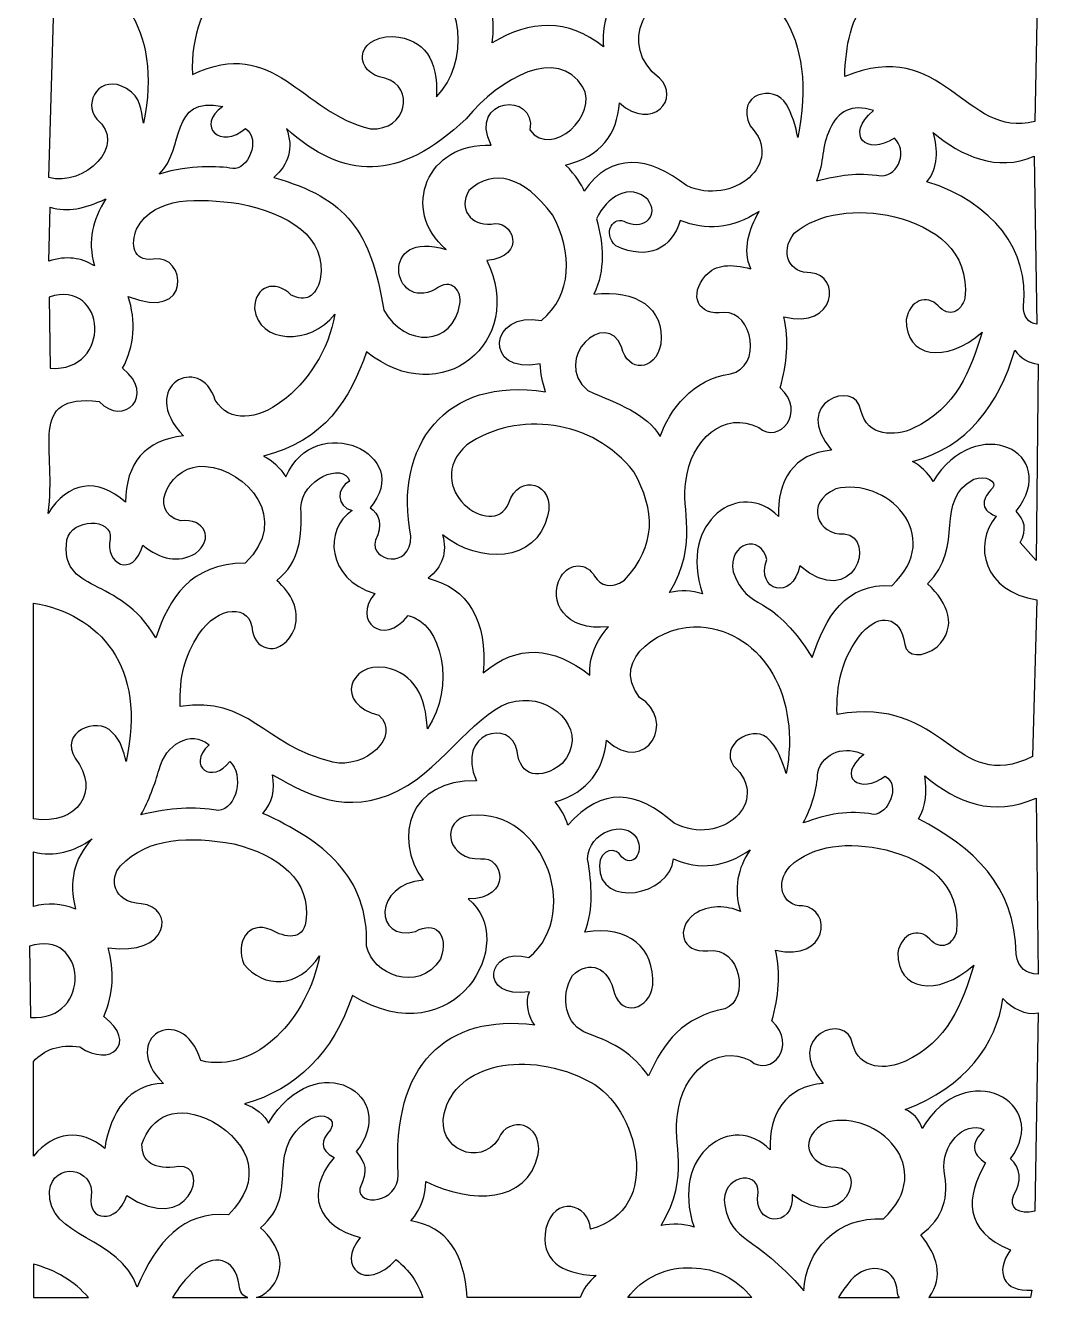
# Model space of a CAD drawing. Header units: centimetres. Extents: x -56 to 57, y -112 to 113.
# Drawn here: x -56 to -4.6, y -111.6 to -48.5 of the extents above; entities that cross this region are included whole.
import ezdxf

# ---------------------------------------------------------------- set-up
doc = ezdxf.new("R2010")
doc.units = ezdxf.units.CM
doc.header["$MEASUREMENT"] = 0
doc.layers.add('layer 1', color=7, linetype='Continuous')

msp = doc.modelspace()

# ---------------------------------------------------------------- linework, layer by layer
at = {"layer": 'layer 1', "color": 242}
for points, knots in [([(-34.60761, -42.45676), (-34.45139, -43.12716), (-34.44553, -44.045), (-35.42937, -44.5454), (-35.42937, -44.5454), (-33.49945, -45.35788), (-32.59424, -46.97428), (-32.86137, -49.40748), (-32.86137, -49.40748), (-30.98103, -48.27754), (-29.13779, -48.18623), (-27.34873, -49.61292), (-27.34873, -49.61292), (-27.44556, -48.57644), (-27.18342, -47.6705), (-26.52697, -46.90796), (-26.52697, -46.90796), (-28.7412, -47.26607), (-29.85399, -44.84929), (-28.51289, -44.23724), (-28.51289, -44.23724), (-27.44004, -43.86916), (-27.65975, -45.24732), (-26.83513, -45.16172), (-26.83513, -45.16172), (-23.29332, -44.35476), (-24.02747, -39.78034), (-26.59545, -38.1254), (-26.59545, -38.1254), (-28.55285, -36.7672), (-32.14807, -36.33921), (-33.71737, -38.3822), (-33.71737, -38.3822), (-34.9386, -40.37384), (-33.53476, -42.16003), (-31.66297, -41.32684), (-31.66297, -41.32684), (-31.57168, -39.46074), (-29.03222, -39.27812), (-29.23193, -41.42956), (-29.23193, -41.42956), (-30.21682, -44.0109), (-32.88617, -43.83794), (-34.60761, -42.45676)], [0, 0, 0, 0, 0.08333333, 0.08333333, 0.08333333, 0.08333333, 0.16666667, 0.16666667, 0.16666667, 0.16666667, 0.25, 0.25, 0.25, 0.25, 0.33333333, 0.33333333, 0.33333333, 0.33333333, 0.41666667, 0.41666667, 0.41666667, 0.41666667, 0.5, 0.5, 0.5, 0.5, 0.58333333, 0.58333333, 0.58333333, 0.58333333, 0.66666667, 0.66666667, 0.66666667, 0.66666667, 0.75, 0.75, 0.75, 0.75, 0.83333333, 0.83333333, 0.83333333, 0.83333333, 1, 1, 1, 1]), ([(-42.92987, -44.51287), (-41.54534, -43.40335), (-41.72572, -42.70913), (-41.72097, -41.24124), (-41.72097, -41.24124), (-41.80877, -39.67782), (-39.92172, -38.55564), (-39.18191, -39.67269), (-39.18191, -39.67269), (-40.09468, -40.07521), (-39.87914, -41.0875), (-39.26425, -41.22412), (-39.26425, -41.22412), (-40.46872, -42.21148), (-40.05793, -44.73386), (-37.86041, -45.02476), (-37.86041, -45.02476), (-39.37578, -46.28056), (-37.62961, -48.2095), (-36.31961, -46.2574), (-36.31961, -46.2574), (-34.22705, -46.96502), (-33.96669, -50.44608), (-35.63481, -52.0782), (-35.63481, -52.0782), (-35.53637, -50.23922), (-36.19693, -49.23484), (-37.78765, -49.09076), (-37.78765, -49.09076), (-39.74935, -49.1307), (-39.7037, -50.91688), (-38.18997, -51.16228), (-38.18997, -51.16228), (-36.66201, -51.58599), (-37.07431, -53.78305), (-38.89617, -53.67036), (-38.89617, -53.67036), (-42.33159, -52.89425), (-43.63555, -49.01942), (-47.72153, -50.98252), (-47.72153, -50.98252), (-47.93041, -47.06571), (-44.75684, -44.42375), (-43.98937, -46.47996), (-43.98937, -46.47996), (-43.92801, -48.15631), (-42.27023, -48.25046), (-41.96921, -46.80524), (-41.96921, -46.80524), (-41.91301, -45.85985), (-42.36835, -45.16079), (-42.92987, -44.51287)], [0, 0, 0, 0, 0.07142857, 0.07142857, 0.07142857, 0.07142857, 0.14285714, 0.14285714, 0.14285714, 0.14285714, 0.21428571, 0.21428571, 0.21428571, 0.21428571, 0.28571429, 0.28571429, 0.28571429, 0.28571429, 0.35714286, 0.35714286, 0.35714286, 0.35714286, 0.42857143, 0.42857143, 0.42857143, 0.42857143, 0.5, 0.5, 0.5, 0.5, 0.57142857, 0.57142857, 0.57142857, 0.57142857, 0.64285714, 0.64285714, 0.64285714, 0.64285714, 0.71428571, 0.71428571, 0.71428571, 0.71428571, 0.78571429, 0.78571429, 0.78571429, 0.78571429, 0.85714286, 0.85714286, 0.85714286, 0.85714286, 1, 1, 1, 1]), ([(-10.77657, -44.64812), (-10.28009, -45.38998), (-9.80929, -45.72097), (-9.92057, -46.95932), (-9.92057, -46.95932), (-10.15174, -48.1808), (-11.77813, -48.312), (-11.90649, -47.25036), (-11.90649, -47.25036), (-12.15757, -46.02342), (-13.02498, -45.88074), (-14.09785, -47.07916), (-14.09785, -47.07916), (-15.14802, -48.15766), (-15.33816, -49.56228), (-15.39897, -51.08524), (-15.39897, -51.08524), (-10.51406, -49.01942), (-9.4298, -54.21249), (-5.98297, -53.31084), (-5.98297, -53.31084), (-5.98297, -53.31084), (-5.81177, -44.99052), (-5.81177, -44.99052), (-5.81177, -44.99052), (-7.8951, -44.90792), (-8.76262, -42.5283), (-7.28409, -41.25836), (-7.28409, -41.25836), (-7.97762, -41.18132), (-8.09743, -40.51364), (-7.62649, -40.02572), (-7.62649, -40.02572), (-7.36687, -39.57584), (-7.87735, -39.14709), (-8.58521, -39.47788), (-8.58521, -39.47788), (-9.36893, -39.88576), (-9.85708, -40.71319), (-9.78361, -41.5494), (-9.78361, -41.5494), (-9.5261, -42.79418), (-9.89276, -43.81425), (-10.77657, -44.64812)], [0, 0, 0, 0, 0.08333333, 0.08333333, 0.08333333, 0.08333333, 0.16666667, 0.16666667, 0.16666667, 0.16666667, 0.25, 0.25, 0.25, 0.25, 0.33333333, 0.33333333, 0.33333333, 0.33333333, 0.41666667, 0.41666667, 0.41666667, 0.41666667, 0.5, 0.5, 0.5, 0.5, 0.58333333, 0.58333333, 0.58333333, 0.58333333, 0.66666667, 0.66666667, 0.66666667, 0.66666667, 0.75, 0.75, 0.75, 0.75, 0.83333333, 0.83333333, 0.83333333, 0.83333333, 1, 1, 1, 1]), ([(-54.53529, -45.915), (-54.53529, -45.915), (-54.84345, -56.08428), (-54.84345, -56.08428), (-54.84345, -56.08428), (-53.0758, -56.5665), (-50.90424, -54.46016), (-52.46359, -53.19043), (-52.46359, -53.19043), (-53.17513, -52.33068), (-52.28155, -50.91667), (-50.99145, -51.66732), (-50.99145, -51.66732), (-50.24316, -52.15308), (-50.27533, -52.68892), (-50.14504, -53.38901), (-50.14504, -53.38901), (-49.15208, -48.63534), (-51.52788, -45.84079), (-54.53529, -45.915)], [0, 0, 0, 0, 0.16666667, 0.16666667, 0.16666667, 0.16666667, 0.33333333, 0.33333333, 0.33333333, 0.33333333, 0.5, 0.5, 0.5, 0.5, 0.66666667, 0.66666667, 0.66666667, 0.66666667, 1, 1, 1, 1]), ([(-17.72555, -54.10147), (-16.6868, -49.18727), (-18.91268, -45.5461), (-22.99928, -46.43059), (-22.99928, -46.43059), (-25.18504, -46.80746), (-26.7145, -49.53548), (-24.57455, -51.1564), (-24.57455, -51.1564), (-23.52317, -52.14089), (-24.90143, -53.83583), (-26.56076, -52.38922), (-26.56076, -52.38922), (-26.68071, -53.93018), (-27.46835, -55.02601), (-29.23187, -55.47127), (-29.23187, -55.47127), (-28.69818, -55.98754), (-28.43417, -56.42965), (-28.31141, -56.76334), (-28.31141, -56.76334), (-27.01035, -54.8219), (-25.06443, -55.00333), (-23.24408, -56.48591), (-23.24408, -56.48591), (-20.9671, -57.53452), (-18.30017, -55.3804), (-20.08068, -53.53), (-20.08068, -53.53), (-20.86254, -51.92334), (-18.87153, -51.42165), (-18.28369, -52.4634), (-18.28369, -52.4634), (-18.01594, -52.91253), (-17.81268, -53.56172), (-17.72555, -54.10147)], [0, 0, 0, 0, 0.1, 0.1, 0.1, 0.1, 0.2, 0.2, 0.2, 0.2, 0.3, 0.3, 0.3, 0.3, 0.4, 0.4, 0.4, 0.4, 0.5, 0.5, 0.5, 0.5, 0.6, 0.6, 0.6, 0.6, 0.7, 0.7, 0.7, 0.7, 0.8, 0.8, 0.8, 0.8, 1, 1, 1, 1]), ([(-35.1396, -59.65632), (-38.53464, -58.59118), (-37.8556, -62.76205), (-35.68095, -61.62275), (-35.68095, -61.62275), (-34.866, -60.98634), (-34.34398, -61.75137), (-34.47065, -62.3502), (-34.47065, -62.3502), (-34.80733, -64.45596), (-37.17559, -64.52444), (-38.23705, -62.65836), (-38.23705, -62.65836), (-38.88047, -58.75928), (-40.04748, -57.1072), (-43.68121, -56.08428), (-43.68121, -56.08428), (-42.96216, -55.42375), (-42.68824, -54.63338), (-43.06489, -53.65324), (-43.06489, -53.65324), (-40.28003, -56.18701), (-37.44951, -56.33539), (-34.16249, -53.17388), (-34.16249, -53.17388), (-32.45528, -51.11724), (-29.62129, -49.5724), (-28.37593, -51.59884), (-28.37593, -51.59884), (-27.55697, -52.93505), (-29.92, -55.19491), (-30.99575, -53.72888), (-30.99575, -53.72888), (-30.67048, -51.78863), (-34.1002, -52.12532), (-32.91319, -54.48216), (-32.91319, -54.48216), (-36.08067, -54.31227), (-37.45624, -57.69763), (-35.1396, -59.65632)], [0, 0, 0, 0, 0.09090909, 0.09090909, 0.09090909, 0.09090909, 0.18181818, 0.18181818, 0.18181818, 0.18181818, 0.27272727, 0.27272727, 0.27272727, 0.27272727, 0.36363636, 0.36363636, 0.36363636, 0.36363636, 0.45454545, 0.45454545, 0.45454545, 0.45454545, 0.54545455, 0.54545455, 0.54545455, 0.54545455, 0.63636364, 0.63636364, 0.63636364, 0.63636364, 0.72727273, 0.72727273, 0.72727273, 0.72727273, 0.81818182, 0.81818182, 0.81818182, 0.81818182, 1, 1, 1, 1]), ([(-46.21497, -52.55756), (-48.92491, -52.04538), (-48.04751, -54.64475), (-49.36505, -55.91308), (-49.36505, -55.91308), (-47.78671, -55.43542), (-46.46928, -55.52523), (-45.71494, -55.6337), (-45.71494, -55.6337), (-45.0058, -55.73567), (-44.29754, -54.21365), (-45.08505, -53.65324), (-45.08505, -53.65324), (-46.31487, -54.7104), (-47.58174, -53.54909), (-46.21497, -52.55756)], [0, 0, 0, 0, 0.2, 0.2, 0.2, 0.2, 0.4, 0.4, 0.4, 0.4, 0.6, 0.6, 0.6, 0.6, 1, 1, 1, 1]), ([(-13.97801, -52.763), (-15.3933, -53.98565), (-14.33184, -55.04424), (-12.93369, -54.1326), (-12.93369, -54.1326), (-12.2974, -54.72037), (-12.66834, -55.97584), (-13.58425, -55.99868), (-13.58425, -55.99868), (-14.86913, -55.8338), (-15.59345, -55.94469), (-16.80281, -56.25548), (-16.80281, -56.25548), (-16.39193, -55.29676), (-16.56313, -54.54348), (-16.13513, -53.68748), (-16.13513, -53.68748), (-15.7371, -52.80149), (-15.06085, -52.41632), (-13.97801, -52.763)], [0, 0, 0, 0, 0.16666667, 0.16666667, 0.16666667, 0.16666667, 0.33333333, 0.33333333, 0.33333333, 0.33333333, 0.5, 0.5, 0.5, 0.5, 0.66666667, 0.66666667, 0.66666667, 0.66666667, 1, 1, 1, 1]), ([(-11.01625, -53.85868), (-10.77077, -54.66047), (-10.74791, -55.62489), (-11.32441, -56.28972), (-11.32441, -56.28972), (-8.03166, -57.35116), (-6.24263, -59.68804), (-6.53937, -62.44436), (-6.53937, -62.44436), (-6.56221, -62.94083), (-6.30256, -63.33173), (-5.88025, -63.34316), (-5.88025, -63.34316), (-5.88025, -63.34316), (-6.01721, -55.02284), (-6.01721, -55.02284), (-6.01721, -55.02284), (-7.84203, -55.83392), (-9.61963, -55.01767), (-11.01625, -53.85868)], [0, 0, 0, 0, 0.16666667, 0.16666667, 0.16666667, 0.16666667, 0.33333333, 0.33333333, 0.33333333, 0.33333333, 0.5, 0.5, 0.5, 0.5, 0.66666667, 0.66666667, 0.66666667, 0.66666667, 1, 1, 1, 1]), ([(-33.13529, -60.19308), (-31.08348, -60.02194), (-31.84823, -58.09879), (-32.92129, -58.38692), (-32.92129, -58.38692), (-33.91709, -58.46968), (-34.56194, -57.64222), (-34.02553, -56.73484), (-34.02553, -56.73484), (-32.82714, -55.59922), (-31.29206, -56.03294), (-29.88249, -57.93324), (-29.88249, -57.93324), (-28.8667, -59.80789), (-28.88953, -61.89652), (-30.43033, -63.17196), (-30.43033, -63.17196), (-33.003, -62.6357), (-33.36146, -65.88295), (-30.49557, -65.31248), (-30.49557, -65.31248), (-30.45228, -65.8229), (-30.38485, -66.20973), (-30.22489, -66.69868), (-30.22489, -66.69868), (-35.20265, -65.91675), (-37.75637, -69.38641), (-36.90169, -73.85484), (-36.90169, -73.85484), (-36.87601, -75.52404), (-38.94753, -75.12172), (-38.64793, -74.06028), (-38.64793, -74.06028), (-38.25869, -73.32061), (-38.47839, -72.71573), (-38.92185, -72.451), (-38.92185, -72.451), (-36.6467, -69.81371), (-41.63131, -67.55137), (-43.09913, -70.9102), (-43.09913, -70.9102), (-43.38195, -70.4501), (-43.75217, -70.11483), (-44.19481, -69.883), (-44.19481, -69.883), (-41.1915, -69.15906), (-39.89897, -67.04615), (-39.09305, -64.71276), (-39.09305, -64.71276), (-35.3694, -67.73449), (-31.15219, -64.20207), (-33.13529, -60.19308)], [0, 0, 0, 0, 0.07142857, 0.07142857, 0.07142857, 0.07142857, 0.14285714, 0.14285714, 0.14285714, 0.14285714, 0.21428571, 0.21428571, 0.21428571, 0.21428571, 0.28571429, 0.28571429, 0.28571429, 0.28571429, 0.35714286, 0.35714286, 0.35714286, 0.35714286, 0.42857143, 0.42857143, 0.42857143, 0.42857143, 0.5, 0.5, 0.5, 0.5, 0.57142857, 0.57142857, 0.57142857, 0.57142857, 0.64285714, 0.64285714, 0.64285714, 0.64285714, 0.71428571, 0.71428571, 0.71428571, 0.71428571, 0.78571429, 0.78571429, 0.78571429, 0.78571429, 0.85714286, 0.85714286, 0.85714286, 0.85714286, 1, 1, 1, 1]), ([(-27.82809, -61.87084), (-27.25157, -60.64393), (-27.35474, -59.43208), (-27.69113, -58.13868), (-27.69113, -58.13868), (-27.19875, -57.02081), (-26.03919, -56.33089), (-25.15737, -57.17996), (-25.15737, -57.17996), (-24.57798, -57.90779), (-25.26852, -58.68956), (-26.21881, -58.30988), (-26.21881, -58.30988), (-26.85241, -57.91028), (-27.44017, -58.81197), (-26.73241, -59.47404), (-26.73241, -59.47404), (-25.12313, -60.23304), (-23.97609, -59.58819), (-23.54809, -58.20716), (-23.54809, -58.20716), (-22.28977, -58.72221), (-20.99436, -58.6623), (-19.64473, -57.76204), (-19.64473, -57.76204), (-20.15308, -58.69079), (-20.46146, -59.62953), (-20.05561, -60.60396), (-20.05561, -60.60396), (-21.02219, -60.34361), (-21.79403, -60.39068), (-22.28121, -60.92924), (-22.28121, -60.92924), (-23.14024, -61.9024), (-22.68946, -62.96673), (-21.39097, -62.76964), (-21.39097, -62.76964), (-19.93927, -62.69677), (-19.46417, -65.49302), (-21.06569, -65.80844), (-21.06569, -65.80844), (-22.89754, -66.05382), (-24.10166, -67.60602), (-24.54105, -68.92428), (-24.54105, -68.92428), (-25.21374, -67.7651), (-26.61623, -67.31577), (-28.12977, -66.63743), (-28.12977, -66.63743), (-29.96599, -65.0582), (-27.19402, -62.54511), (-26.45849, -64.47308), (-26.45849, -64.47308), (-26.15033, -65.77419), (-24.78073, -65.69429), (-24.50681, -64.33612), (-24.50681, -64.33612), (-24.31172, -62.52353), (-25.72912, -61.62902), (-27.82809, -61.87084)], [0, 0, 0, 0, 0.0625, 0.0625, 0.0625, 0.0625, 0.125, 0.125, 0.125, 0.125, 0.1875, 0.1875, 0.1875, 0.1875, 0.25, 0.25, 0.25, 0.25, 0.3125, 0.3125, 0.3125, 0.3125, 0.375, 0.375, 0.375, 0.375, 0.4375, 0.4375, 0.4375, 0.4375, 0.5, 0.5, 0.5, 0.5, 0.5625, 0.5625, 0.5625, 0.5625, 0.625, 0.625, 0.625, 0.625, 0.6875, 0.6875, 0.6875, 0.6875, 0.75, 0.75, 0.75, 0.75, 0.8125, 0.8125, 0.8125, 0.8125, 0.875, 0.875, 0.875, 0.875, 1, 1, 1, 1]), ([(-50.90585, -61.97356), (-50.50708, -63.19584), (-50.59697, -64.43205), (-51.17977, -65.53452), (-51.17977, -65.53452), (-49.47487, -66.87133), (-51.15549, -68.48345), (-52.34393, -67.17804), (-52.34393, -67.17804), (-55.99619, -66.76716), (-54.39262, -69.59196), (-54.87769, -72.72492), (-54.87769, -72.72492), (-53.88115, -71.17127), (-52.43879, -70.90019), (-51.04281, -72.17708), (-51.04281, -72.17708), (-51.01428, -70.23395), (-50.06699, -69.0869), (-48.16665, -68.89004), (-48.16665, -68.89004), (-50.50484, -66.42274), (-47.30128, -64.74681), (-46.59405, -67.11464), (-46.59405, -67.11464), (-45.14404, -69.40903), (-41.20217, -66.39646), (-40.67136, -62.85768), (-40.67136, -62.85768), (-41.87584, -64.44184), (-44.45295, -64.29379), (-44.64159, -62.57937), (-44.64159, -62.57937), (-44.62962, -61.47006), (-43.63041, -61.10835), (-42.82521, -61.90508), (-42.82521, -61.90508), (-42.11758, -62.27032), (-41.60399, -61.99925), (-41.38713, -61.11756), (-41.38713, -61.11756), (-41.03182, -59.02885), (-42.98066, -57.8533), (-45.42745, -57.36828), (-45.42745, -57.36828), (-47.396, -57.12921), (-49.57437, -56.9501), (-50.49497, -58.63516), (-50.49497, -58.63516), (-50.75767, -59.39948), (-50.72943, -60.21071), (-49.66369, -60.13507), (-49.66369, -60.13507), (-47.98593, -59.82122), (-47.71297, -63.30037), (-50.90585, -61.97356)], [0, 0, 0, 0, 0.06666667, 0.06666667, 0.06666667, 0.06666667, 0.13333333, 0.13333333, 0.13333333, 0.13333333, 0.2, 0.2, 0.2, 0.2, 0.26666667, 0.26666667, 0.26666667, 0.26666667, 0.33333333, 0.33333333, 0.33333333, 0.33333333, 0.4, 0.4, 0.4, 0.4, 0.46666667, 0.46666667, 0.46666667, 0.46666667, 0.53333333, 0.53333333, 0.53333333, 0.53333333, 0.6, 0.6, 0.6, 0.6, 0.66666667, 0.66666667, 0.66666667, 0.66666667, 0.73333333, 0.73333333, 0.73333333, 0.73333333, 0.8, 0.8, 0.8, 0.8, 0.86666667, 0.86666667, 0.86666667, 0.86666667, 1, 1, 1, 1]), ([(-52.00559, -57.1443), (-53.1061, -57.62673), (-53.86793, -57.81554), (-54.77497, -57.5566), (-54.77497, -57.5566), (-54.77497, -57.5566), (-54.84345, -60.22732), (-54.84345, -60.22732), (-54.84345, -60.22732), (-53.9674, -59.94006), (-53.22688, -60.05943), (-52.57911, -60.45702), (-52.57911, -60.45702), (-52.92734, -59.153), (-52.67907, -58.21997), (-52.00559, -57.1443)], [0, 0, 0, 0, 0.2, 0.2, 0.2, 0.2, 0.4, 0.4, 0.4, 0.4, 0.6, 0.6, 0.6, 0.6, 1, 1, 1, 1]), ([(-18.40899, -62.9901), (-18.1586, -64.17423), (-18.24292, -65.28147), (-18.59731, -66.4997), (-18.59731, -66.4997), (-17.26335, -67.71238), (-18.65294, -69.33877), (-19.65875, -68.4685), (-19.65875, -68.4685), (-21.35506, -67.5925), (-23.04708, -69.09336), (-23.27107, -71.13922), (-23.27107, -71.13922), (-23.54499, -72.55447), (-22.58627, -74.09812), (-24.07571, -76.6433), (-24.07571, -76.6433), (-23.52286, -76.52986), (-22.97931, -76.537), (-22.44931, -76.72034), (-22.44931, -76.72034), (-23.68253, -73.06784), (-20.50275, -70.97391), (-18.68291, -72.88546), (-18.68291, -72.88546), (-18.74301, -71.1305), (-17.94413, -69.74373), (-16.04643, -69.59842), (-16.04643, -69.59842), (-18.09881, -67.25399), (-14.86517, -66.00677), (-14.59123, -67.62962), (-14.59123, -67.62962), (-14.27538, -68.94979), (-12.89732, -68.91662), (-12.00611, -68.5113), (-12.00611, -68.5113), (-9.85642, -67.50759), (-9.17769, -65.66127), (-8.58211, -63.74338), (-8.58211, -63.74338), (-10.4154, -65.35268), (-12.38707, -64.98175), (-12.34851, -63.12706), (-12.34851, -63.12706), (-12.19166, -62.1482), (-11.30716, -61.85713), (-10.77347, -62.44226), (-10.77347, -62.44226), (-10.21134, -63.05589), (-9.63496, -62.73066), (-9.43811, -62.06562), (-9.43811, -62.06562), (-9.22325, -59.67886), (-10.92634, -58.55968), (-12.93059, -58.0253), (-12.93059, -58.0253), (-14.79311, -57.60872), (-16.68345, -57.8113), (-17.89539, -58.84706), (-17.89539, -58.84706), (-18.66579, -59.81149), (-18.11795, -60.85581), (-17.07363, -60.79874), (-17.07363, -60.79874), (-15.56392, -60.94162), (-15.81493, -63.61239), (-18.40899, -62.9901)], [0, 0, 0, 0, 0.05555556, 0.05555556, 0.05555556, 0.05555556, 0.11111111, 0.11111111, 0.11111111, 0.11111111, 0.16666667, 0.16666667, 0.16666667, 0.16666667, 0.22222222, 0.22222222, 0.22222222, 0.22222222, 0.27777778, 0.27777778, 0.27777778, 0.27777778, 0.33333333, 0.33333333, 0.33333333, 0.33333333, 0.38888889, 0.38888889, 0.38888889, 0.38888889, 0.44444444, 0.44444444, 0.44444444, 0.44444444, 0.5, 0.5, 0.5, 0.5, 0.55555556, 0.55555556, 0.55555556, 0.55555556, 0.61111111, 0.61111111, 0.61111111, 0.61111111, 0.66666667, 0.66666667, 0.66666667, 0.66666667, 0.72222222, 0.72222222, 0.72222222, 0.72222222, 0.77777778, 0.77777778, 0.77777778, 0.77777778, 0.83333333, 0.83333333, 0.83333333, 0.83333333, 0.88888889, 0.88888889, 0.88888889, 0.88888889, 1, 1, 1, 1]), ([(-54.82633, -62.0078), (-51.94872, -61.07904), (-51.67765, -65.74424), (-54.77497, -65.53452), (-54.77497, -65.53452), (-54.77497, -65.53452), (-54.82633, -62.0078), (-54.82633, -62.0078)], [0, 0, 0, 0, 0.33333333, 0.33333333, 0.33333333, 0.33333333, 1, 1, 1, 1]), ([(-6.97593, -64.64428), (-7.75203, -67.3264), (-9.32135, -69.45498), (-12.04345, -70.15692), (-12.04345, -70.15692), (-11.63577, -70.3791), (-11.28695, -70.69939), (-11.01625, -71.14988), (-11.01625, -71.14988), (-8.93144, -67.66141), (-4.60293, -69.68677), (-6.90745, -72.6222), (-6.90745, -72.6222), (-6.49934, -73.01593), (-6.33383, -73.52952), (-6.70201, -74.163), (-6.70201, -74.163), (-6.70201, -74.163), (-5.91449, -75.05324), (-5.91449, -75.05324), (-5.91449, -75.05324), (-5.91449, -75.05324), (-5.81177, -65.32908), (-5.81177, -65.32908), (-5.81177, -65.32908), (-6.29686, -65.2827), (-6.67349, -65.03303), (-6.97593, -64.64428)], [0, 0, 0, 0, 0.125, 0.125, 0.125, 0.125, 0.25, 0.25, 0.25, 0.25, 0.375, 0.375, 0.375, 0.375, 0.5, 0.5, 0.5, 0.5, 0.625, 0.625, 0.625, 0.625, 0.75, 0.75, 0.75, 0.75, 1, 1, 1, 1]), ([(-27.10905, -78.34028), (-27.71681, -79.0536), (-28.06492, -79.84111), (-28.03353, -80.73708), (-28.03353, -80.73708), (-29.85751, -79.30969), (-31.61944, -79.18557), (-33.30649, -80.63436), (-33.30649, -80.63436), (-33.09533, -78.0207), (-34.05975, -76.42285), (-36.04569, -75.94348), (-36.04569, -75.94348), (-35.32665, -75.38423), (-35.08697, -74.66519), (-35.32665, -73.78636), (-35.32665, -73.78636), (-33.52038, -75.24482), (-30.70126, -75.18218), (-30.12217, -72.86188), (-30.12217, -72.86188), (-29.68987, -71.17697), (-31.59304, -70.71189), (-32.03961, -72.21132), (-32.03961, -72.21132), (-32.84457, -74.13499), (-36.43795, -71.43339), (-34.12711, -69.32812), (-34.12711, -69.32812), (-31.59762, -67.61184), (-27.89684, -68.04841), (-25.84103, -70.66348), (-25.84103, -70.66348), (-24.79139, -72.58899), (-24.70333, -74.30904), (-26.31297, -76.02908), (-26.31297, -76.02908), (-26.98642, -76.50571), (-27.48287, -76.31166), (-27.79385, -75.84076), (-27.79385, -75.84076), (-28.17905, -75.15312), (-29.01793, -75.14742), (-29.47161, -75.86644), (-29.47161, -75.86644), (-30.14337, -77.08976), (-29.23087, -78.59663), (-27.10905, -78.34028)], [0, 0, 0, 0, 0.07692308, 0.07692308, 0.07692308, 0.07692308, 0.15384615, 0.15384615, 0.15384615, 0.15384615, 0.23076923, 0.23076923, 0.23076923, 0.23076923, 0.30769231, 0.30769231, 0.30769231, 0.30769231, 0.38461538, 0.38461538, 0.38461538, 0.38461538, 0.46153846, 0.46153846, 0.46153846, 0.46153846, 0.53846154, 0.53846154, 0.53846154, 0.53846154, 0.61538462, 0.61538462, 0.61538462, 0.61538462, 0.69230769, 0.69230769, 0.69230769, 0.69230769, 0.76923077, 0.76923077, 0.76923077, 0.76923077, 0.84615385, 0.84615385, 0.84615385, 0.84615385, 1, 1, 1, 1]), ([(-50.18681, -74.29996), (-50.6568, -75.99705), (-52.10039, -75.20027), (-51.79609, -73.9918), (-51.79609, -73.9918), (-51.65127, -72.90539), (-53.73671, -72.97488), (-53.94289, -74.03988), (-53.94289, -74.03988), (-54.32523, -76.74484), (-51.36238, -75.75516), (-49.53625, -78.88812), (-49.53625, -78.88812), (-48.8716, -76.92484), (-47.8391, -75.21919), (-45.10822, -75.18521), (-45.10822, -75.18521), (-42.83096, -73.007), (-45.04295, -70.55847), (-47.07097, -70.3966), (-47.07097, -70.3966), (-48.76299, -70.22826), (-50.05842, -72.62792), (-48.30361, -73.10156), (-48.30361, -73.10156), (-47.11932, -72.94018), (-46.6171, -73.99302), (-47.57601, -74.7194), (-47.57601, -74.7194), (-48.41775, -75.19305), (-49.30228, -75.0247), (-50.18681, -74.29996)], [0, 0, 0, 0, 0.11111111, 0.11111111, 0.11111111, 0.11111111, 0.22222222, 0.22222222, 0.22222222, 0.22222222, 0.33333333, 0.33333333, 0.33333333, 0.33333333, 0.44444444, 0.44444444, 0.44444444, 0.44444444, 0.55555556, 0.55555556, 0.55555556, 0.55555556, 0.66666667, 0.66666667, 0.66666667, 0.66666667, 0.77777778, 0.77777778, 0.77777778, 0.77777778, 1, 1, 1, 1]), ([(-39.81209, -72.58796), (-40.58248, -72.39395), (-40.6053, -71.46376), (-39.93193, -71.13276), (-39.93193, -71.13276), (-40.24151, -70.14123), (-42.3387, -71.04574), (-42.34585, -72.451), (-42.34585, -72.451), (-42.29558, -73.88864), (-42.38787, -75.14741), (-43.54425, -76.0462), (-43.54425, -76.0462), (-42.80797, -76.71385), (-42.38564, -77.46712), (-42.65401, -78.40876), (-42.65401, -78.40876), (-43.27921, -79.92262), (-44.59163, -79.53406), (-44.74265, -78.57996), (-44.74265, -78.57996), (-44.79827, -77.14185), (-46.51047, -77.31088), (-47.39931, -78.70905), (-47.39931, -78.70905), (-48.10691, -79.81514), (-48.38459, -80.77487), (-48.32182, -82.30141), (-48.32182, -82.30141), (-44.90923, -81.73068), (-44.25187, -84.21814), (-40.77081, -85.05132), (-40.77081, -85.05132), (-39.16153, -85.40512), (-37.36393, -83.79013), (-38.47673, -82.723), (-38.47673, -82.723), (-40.71378, -82.17516), (-39.93195, -80.10364), (-38.16857, -80.36044), (-38.16857, -80.36044), (-36.67837, -80.68637), (-36.16621, -81.79204), (-36.07993, -83.4078), (-36.07993, -83.4078), (-34.66742, -81.32056), (-35.34653, -78.12196), (-37.03865, -77.79244), (-37.03865, -77.79244), (-38.24998, -79.37337), (-39.84561, -78.03858), (-38.68217, -76.69676), (-38.68217, -76.69676), (-41.08889, -75.9823), (-41.19928, -73.50836), (-39.81209, -72.58796)], [0, 0, 0, 0, 0.06666667, 0.06666667, 0.06666667, 0.06666667, 0.13333333, 0.13333333, 0.13333333, 0.13333333, 0.2, 0.2, 0.2, 0.2, 0.26666667, 0.26666667, 0.26666667, 0.26666667, 0.33333333, 0.33333333, 0.33333333, 0.33333333, 0.4, 0.4, 0.4, 0.4, 0.46666667, 0.46666667, 0.46666667, 0.46666667, 0.53333333, 0.53333333, 0.53333333, 0.53333333, 0.6, 0.6, 0.6, 0.6, 0.66666667, 0.66666667, 0.66666667, 0.66666667, 0.73333333, 0.73333333, 0.73333333, 0.73333333, 0.8, 0.8, 0.8, 0.8, 0.86666667, 0.86666667, 0.86666667, 0.86666667, 1, 1, 1, 1]), ([(-15.43011, -73.74146), (-16.74264, -73.83849), (-17.41032, -72.20638), (-15.84099, -71.51586), (-15.84099, -71.51586), (-13.37568, -70.8881), (-10.36257, -73.78707), (-13.06755, -76.30946), (-13.06755, -76.30946), (-15.35716, -76.1653), (-16.36112, -77.86636), (-17.00515, -79.87042), (-17.00515, -79.87042), (-19.13944, -76.45783), (-20.16356, -77.71664), (-20.92826, -75.6223), (-20.92826, -75.6223), (-21.207, -74.16217), (-19.51695, -73.73495), (-19.26499, -75.00834), (-19.26499, -75.00834), (-19.82721, -76.60368), (-17.97257, -77.07172), (-17.62147, -75.3165), (-17.62147, -75.3165), (-14.9607, -77.61772), (-13.75945, -73.91123), (-15.43011, -73.74146)], [0, 0, 0, 0, 0.125, 0.125, 0.125, 0.125, 0.25, 0.25, 0.25, 0.25, 0.375, 0.375, 0.375, 0.375, 0.5, 0.5, 0.5, 0.5, 0.625, 0.625, 0.625, 0.625, 0.75, 0.75, 0.75, 0.75, 1, 1, 1, 1]), ([(-7.90041, -72.86188), (-8.7867, -72.50481), (-8.54256, -71.96788), (-8.07462, -71.47048), (-8.07462, -71.47048), (-7.80213, -71.14949), (-8.45396, -70.80607), (-8.99181, -71.03432), (-8.99181, -71.03432), (-10.9977, -72.06152), (-9.40411, -74.36844), (-11.29017, -76.2174), (-11.29017, -76.2174), (-10.25033, -77.19716), (-9.80075, -78.34206), (-10.81081, -79.33324), (-10.81081, -79.33324), (-11.55161, -79.9068), (-12.29562, -79.82975), (-12.42009, -79.23052), (-12.42009, -79.23052), (-12.63124, -77.76391), (-13.69267, -77.68686), (-14.52585, -78.63132), (-14.52585, -78.63132), (-15.57016, -79.86251), (-15.82126, -81.27492), (-15.77561, -82.68876), (-15.77561, -82.68876), (-10.35427, -81.70721), (-10.01094, -86.70034), (-6.08569, -84.7774), (-6.08569, -84.7774), (-6.08569, -84.7774), (-5.88025, -77.00492), (-5.88025, -77.00492), (-5.88025, -77.00492), (-8.49727, -76.61702), (-9.06783, -74.28867), (-7.90041, -72.86188)], [0, 0, 0, 0, 0.09090909, 0.09090909, 0.09090909, 0.09090909, 0.18181818, 0.18181818, 0.18181818, 0.18181818, 0.27272727, 0.27272727, 0.27272727, 0.27272727, 0.36363636, 0.36363636, 0.36363636, 0.36363636, 0.45454545, 0.45454545, 0.45454545, 0.45454545, 0.54545455, 0.54545455, 0.54545455, 0.54545455, 0.63636364, 0.63636364, 0.63636364, 0.63636364, 0.72727273, 0.72727273, 0.72727273, 0.72727273, 0.81818182, 0.81818182, 0.81818182, 0.81818182, 1, 1, 1, 1]), ([(-55.60269, -77.16769), (-55.60269, -77.16769), (-55.60269, -87.86711), (-55.60269, -87.86711), (-55.60269, -87.86711), (-53.38614, -88.20125), (-52.27696, -86.46946), (-53.52521, -84.863), (-53.52521, -84.863), (-54.3755, -83.59612), (-52.45807, -82.74012), (-51.69337, -83.579), (-51.69337, -83.579), (-51.23399, -84.007), (-51.14331, -84.52852), (-51.00857, -85.01708), (-51.00857, -85.01708), (-49.9577, -80.2693), (-52.33689, -77.72452), (-55.60269, -77.16769)], [0, 0, 0, 0, 0.16666667, 0.16666667, 0.16666667, 0.16666667, 0.33333333, 0.33333333, 0.33333333, 0.33333333, 0.5, 0.5, 0.5, 0.5, 0.66666667, 0.66666667, 0.66666667, 0.66666667, 1, 1, 1, 1]), ([(-18.29771, -85.61402), (-17.57009, -81.90468), (-19.37624, -78.60052), (-22.55203, -78.35514), (-22.55203, -78.35514), (-24.29993, -78.17704), (-27.10836, -79.88849), (-25.56515, -81.84762), (-25.56515, -81.84762), (-23.69611, -82.92985), (-25.20264, -85.78178), (-27.20867, -83.9705), (-27.20867, -83.9705), (-27.36018, -85.41041), (-28.0571, -86.51391), (-29.73815, -87.01786), (-29.73815, -87.01786), (-29.47065, -87.34901), (-29.25236, -87.72528), (-29.12183, -88.18202), (-29.12183, -88.18202), (-27.41837, -86.23317), (-25.68783, -86.44431), (-23.85315, -88.0793), (-23.85315, -88.0793), (-21.51909, -89.28485), (-18.99102, -86.99932), (-20.90851, -85.23738), (-20.90851, -85.23738), (-21.60186, -84.20448), (-20.0154, -83.20868), (-19.26499, -83.83354), (-19.26499, -83.83354), (-18.70003, -84.24157), (-18.49459, -85.08616), (-18.29771, -85.61402)], [0, 0, 0, 0, 0.1, 0.1, 0.1, 0.1, 0.2, 0.2, 0.2, 0.2, 0.3, 0.3, 0.3, 0.3, 0.4, 0.4, 0.4, 0.4, 0.5, 0.5, 0.5, 0.5, 0.6, 0.6, 0.6, 0.6, 0.7, 0.7, 0.7, 0.7, 0.8, 0.8, 0.8, 0.8, 1, 1, 1, 1]), ([(-43.75175, -85.67536), (-43.62265, -86.4109), (-43.74394, -87.06296), (-44.23118, -87.59308), (-44.23118, -87.59308), (-41.2562, -88.93055), (-38.96116, -90.72799), (-39.09443, -94.16812), (-39.09443, -94.16812), (-38.81173, -95.53039), (-36.54584, -96.54953), (-35.42937, -94.80972), (-35.42937, -94.80972), (-34.98425, -93.55424), (-35.72041, -92.89226), (-36.66201, -93.44012), (-36.66201, -93.44012), (-38.74924, -93.98867), (-38.74638, -91.08253), (-36.28537, -90.90636), (-36.28537, -90.90636), (-37.81811, -88.78611), (-36.97017, -85.90732), (-33.64889, -85.9758), (-33.64889, -85.9758), (-34.70464, -83.5676), (-31.91625, -82.8641), (-31.62873, -84.50348), (-31.62873, -84.50348), (-31.50321, -85.77465), (-30.48742, -85.98295), (-29.40313, -85.1198), (-29.40313, -85.1198), (-28.07349, -83.64179), (-29.67136, -81.88128), (-31.35481, -81.9954), (-31.35481, -81.9954), (-33.27225, -82.00682), (-34.78919, -84.76208), (-37.05577, -86.21548), (-37.05577, -86.21548), (-39.65091, -87.75737), (-41.68861, -86.88984), (-43.75175, -85.67536)], [0, 0, 0, 0, 0.08333333, 0.08333333, 0.08333333, 0.08333333, 0.16666667, 0.16666667, 0.16666667, 0.16666667, 0.25, 0.25, 0.25, 0.25, 0.33333333, 0.33333333, 0.33333333, 0.33333333, 0.41666667, 0.41666667, 0.41666667, 0.41666667, 0.5, 0.5, 0.5, 0.5, 0.58333333, 0.58333333, 0.58333333, 0.58333333, 0.66666667, 0.66666667, 0.66666667, 0.66666667, 0.75, 0.75, 0.75, 0.75, 0.83333333, 0.83333333, 0.83333333, 0.83333333, 1, 1, 1, 1]), ([(-46.89601, -84.1877), (-47.81134, -83.4292), (-49.07055, -84.18289), (-49.37361, -85.4194), (-49.37361, -85.4194), (-49.57009, -86.10829), (-49.88648, -86.97586), (-50.27241, -87.67068), (-50.27241, -87.67068), (-48.8058, -87.29403), (-47.64149, -87.25632), (-46.43753, -87.44812), (-46.43753, -87.44812), (-45.53288, -87.36821), (-45.13916, -85.67904), (-45.87257, -85.01708), (-45.87257, -85.01708), (-46.70676, -86.15594), (-48.05368, -85.30309), (-46.89601, -84.1877)], [0, 0, 0, 0, 0.16666667, 0.16666667, 0.16666667, 0.16666667, 0.33333333, 0.33333333, 0.33333333, 0.33333333, 0.5, 0.5, 0.5, 0.5, 0.66666667, 0.66666667, 0.66666667, 0.66666667, 1, 1, 1, 1]), ([(-14.45737, -84.67468), (-15.31907, -84.23524), (-16.4604, -84.50346), (-16.73433, -85.56492), (-16.73433, -85.56492), (-16.75573, -86.39808), (-17.02108, -87.23125), (-17.45337, -88.06444), (-17.45337, -88.06444), (-16.25355, -87.63054), (-15.19199, -87.41166), (-13.96933, -87.64019), (-13.96933, -87.64019), (-13.23032, -87.63447), (-12.60271, -86.21261), (-13.38737, -85.74468), (-13.38737, -85.74468), (-14.62573, -86.67486), (-15.86122, -85.80458), (-14.45737, -84.67468)], [0, 0, 0, 0, 0.16666667, 0.16666667, 0.16666667, 0.16666667, 0.33333333, 0.33333333, 0.33333333, 0.33333333, 0.5, 0.5, 0.5, 0.5, 0.66666667, 0.66666667, 0.66666667, 0.66666667, 1, 1, 1, 1]), ([(-11.42713, -85.73612), (-11.31876, -86.51655), (-11.34405, -87.2071), (-11.73529, -87.859), (-11.73529, -87.859), (-9.04897, -89.27894), (-6.9426, -91.13884), (-6.90745, -94.57004), (-6.90745, -94.57004), (-6.7705, -95.28336), (-6.40528, -95.52874), (-5.81177, -95.563), (-5.81177, -95.563), (-5.81177, -95.563), (-5.91449, -86.8318), (-5.91449, -86.8318), (-5.91449, -86.8318), (-8.06896, -87.78701), (-9.82085, -87.0649), (-11.42713, -85.73612)], [0, 0, 0, 0, 0.16666667, 0.16666667, 0.16666667, 0.16666667, 0.33333333, 0.33333333, 0.33333333, 0.33333333, 0.5, 0.5, 0.5, 0.5, 0.66666667, 0.66666667, 0.66666667, 0.66666667, 1, 1, 1, 1]), ([(-34.05977, -91.83084), (-31.85095, -91.82805), (-32.29615, -89.67664), (-33.44345, -89.84492), (-33.44345, -89.84492), (-35.04419, -89.89488), (-35.4037, -88.19144), (-34.26521, -87.75628), (-34.26521, -87.75628), (-30.52905, -86.97591), (-28.28521, -92.4358), (-31.0433, -94.73706), (-31.0433, -94.73706), (-33.15337, -94.12282), (-33.58903, -96.83699), (-31.01669, -96.43184), (-31.01669, -96.43184), (-31.25637, -96.83129), (-31.05807, -97.81712), (-30.75561, -98.06252), (-30.75561, -98.06252), (-35.12854, -97.52303), (-37.86493, -100.00537), (-37.51801, -105.4926), (-37.51801, -105.4926), (-37.54074, -106.91953), (-39.54086, -107.09408), (-39.4268, -106.1808), (-39.4268, -106.1808), (-38.98877, -105.22465), (-39.1477, -104.96373), (-39.60665, -104.34556), (-39.60665, -104.34556), (-37.37992, -101.59765), (-41.55581, -98.9945), (-43.95722, -102.93484), (-43.95722, -102.93484), (-44.13169, -102.56268), (-44.59435, -102.14201), (-45.13977, -101.98957), (-45.13977, -101.98957), (-42.54533, -101.2429), (-40.74697, -99.45905), (-39.79609, -96.61236), (-39.79609, -96.61236), (-34.66682, -99.73366), (-31.46217, -93.86837), (-34.05977, -91.83084)], [0, 0, 0, 0, 0.07692308, 0.07692308, 0.07692308, 0.07692308, 0.15384615, 0.15384615, 0.15384615, 0.15384615, 0.23076923, 0.23076923, 0.23076923, 0.23076923, 0.30769231, 0.30769231, 0.30769231, 0.30769231, 0.38461538, 0.38461538, 0.38461538, 0.38461538, 0.46153846, 0.46153846, 0.46153846, 0.46153846, 0.53846154, 0.53846154, 0.53846154, 0.53846154, 0.61538462, 0.61538462, 0.61538462, 0.61538462, 0.69230769, 0.69230769, 0.69230769, 0.69230769, 0.76923077, 0.76923077, 0.76923077, 0.76923077, 0.84615385, 0.84615385, 0.84615385, 0.84615385, 1, 1, 1, 1]), ([(-20.08985, -89.3998), (-21.28397, -90.23726), (-22.59935, -90.43412), (-23.89049, -89.84492), (-23.89049, -89.84492), (-24.02459, -91.68392), (-27.57984, -92.31449), (-27.55417, -90.18732), (-27.55417, -90.18732), (-27.53633, -89.29491), (-26.68459, -89.24214), (-26.45849, -89.7422), (-26.45849, -89.7422), (-25.91349, -90.30145), (-25.32855, -89.55673), (-25.70521, -88.81772), (-25.70521, -88.81772), (-26.26734, -87.86728), (-28.1163, -88.48367), (-28.13625, -89.84492), (-28.13625, -89.84492), (-27.92907, -91.17731), (-27.82807, -92.23029), (-28.27321, -93.47436), (-28.27321, -93.47436), (-26.06133, -93.13909), (-24.84017, -94.24533), (-24.90057, -96.11084), (-24.90057, -96.11084), (-25.09744, -97.36061), (-26.44421, -97.64024), (-26.80089, -96.52172), (-26.80089, -96.52172), (-27.09763, -95.19776), (-28.05063, -94.81541), (-28.88953, -95.63148), (-28.88953, -95.63148), (-29.52011, -96.68578), (-29.25808, -98.0895), (-28.1196, -98.50468), (-28.1196, -98.50468), (-26.75575, -98.9873), (-25.87056, -99.52045), (-25.12313, -100.59628), (-25.12313, -100.59628), (-24.37582, -98.93949), (-23.40578, -97.67529), (-21.33961, -97.275), (-21.33961, -97.275), (-20.09125, -96.79705), (-20.53921, -94.16341), (-22.17849, -94.39884), (-22.17849, -94.39884), (-23.48675, -94.51298), (-23.80062, -93.2946), (-22.83761, -92.57556), (-22.83761, -92.57556), (-22.17277, -92.1132), (-21.20834, -92.15603), (-20.56921, -92.44716), (-20.56921, -92.44716), (-20.91874, -91.31009), (-20.69902, -90.30857), (-20.08985, -89.3998)], [0, 0, 0, 0, 0.05882353, 0.05882353, 0.05882353, 0.05882353, 0.11764706, 0.11764706, 0.11764706, 0.11764706, 0.17647059, 0.17647059, 0.17647059, 0.17647059, 0.23529412, 0.23529412, 0.23529412, 0.23529412, 0.29411765, 0.29411765, 0.29411765, 0.29411765, 0.35294118, 0.35294118, 0.35294118, 0.35294118, 0.41176471, 0.41176471, 0.41176471, 0.41176471, 0.47058824, 0.47058824, 0.47058824, 0.47058824, 0.52941176, 0.52941176, 0.52941176, 0.52941176, 0.58823529, 0.58823529, 0.58823529, 0.58823529, 0.64705882, 0.64705882, 0.64705882, 0.64705882, 0.70588235, 0.70588235, 0.70588235, 0.70588235, 0.76470588, 0.76470588, 0.76470588, 0.76470588, 0.82352941, 0.82352941, 0.82352941, 0.82352941, 0.88235294, 0.88235294, 0.88235294, 0.88235294, 1, 1, 1, 1]), ([(-41.42309, -94.64755), (-42.47971, -96.2768), (-44.17906, -96.27682), (-45.17293, -95.05847), (-45.17293, -95.05847), (-45.60959, -93.99967), (-44.98184, -92.87537), (-43.82026, -93.36338), (-43.82026, -93.36338), (-43.13009, -93.75071), (-42.22506, -93.91973), (-42.10799, -92.9353), (-42.10799, -92.9353), (-41.80277, -90.92489), (-43.46929, -89.65498), (-45.66947, -89.09986), (-45.66947, -89.09986), (-47.87623, -88.72136), (-49.90163, -88.74586), (-51.28565, -90.1957), (-51.28565, -90.1957), (-51.83813, -90.79211), (-51.70011, -91.98201), (-50.25529, -92.07052), (-50.25529, -92.07052), (-48.55611, -92.23888), (-48.84999, -94.70988), (-51.89881, -94.24476), (-51.89881, -94.24476), (-51.57904, -95.38113), (-51.62657, -96.51244), (-52.11264, -97.65145), (-52.11264, -97.65145), (-50.39493, -98.95827), (-51.78467, -100.23105), (-53.30265, -99.1582), (-53.30265, -99.1582), (-54.31186, -99.00982), (-55.05, -99.29515), (-55.60269, -99.87724), (-55.60269, -99.87724), (-55.60269, -99.87724), (-55.60269, -104.56812), (-55.60269, -104.56812), (-55.60269, -104.56812), (-54.53926, -103.34118), (-53.29322, -103.1985), (-52.07001, -104.19148), (-52.07001, -104.19148), (-51.76327, -102.36675), (-50.87017, -101.00572), (-49.15961, -100.97292), (-49.15961, -100.97292), (-51.43085, -98.74731), (-48.24082, -96.85839), (-47.31065, -99.843), (-47.31065, -99.843), (-44.55204, -100.50514), (-41.9903, -97.71759), (-41.42309, -94.64755)], [0, 0, 0, 0, 0.0625, 0.0625, 0.0625, 0.0625, 0.125, 0.125, 0.125, 0.125, 0.1875, 0.1875, 0.1875, 0.1875, 0.25, 0.25, 0.25, 0.25, 0.3125, 0.3125, 0.3125, 0.3125, 0.375, 0.375, 0.375, 0.375, 0.4375, 0.4375, 0.4375, 0.4375, 0.5, 0.5, 0.5, 0.5, 0.5625, 0.5625, 0.5625, 0.5625, 0.625, 0.625, 0.625, 0.625, 0.6875, 0.6875, 0.6875, 0.6875, 0.75, 0.75, 0.75, 0.75, 0.8125, 0.8125, 0.8125, 0.8125, 0.875, 0.875, 0.875, 0.875, 1, 1, 1, 1]), ([(-52.68633, -88.85196), (-53.64274, -89.5019), (-54.52642, -89.7485), (-55.60269, -89.50252), (-55.60269, -89.50252), (-55.60269, -89.50252), (-55.60269, -92.20748), (-55.60269, -92.20748), (-55.60269, -92.20748), (-54.90449, -92.00203), (-54.20629, -92.04767), (-53.50809, -92.34444), (-53.50809, -92.34444), (-53.85839, -90.98053), (-53.61441, -89.85061), (-52.68633, -88.85196)], [0, 0, 0, 0, 0.2, 0.2, 0.2, 0.2, 0.4, 0.4, 0.4, 0.4, 0.6, 0.6, 0.6, 0.6, 1, 1, 1, 1]), ([(-18.82297, -94.3646), (-18.57258, -95.54873), (-18.6569, -96.65597), (-19.01129, -97.8742), (-19.01129, -97.8742), (-17.67733, -99.08688), (-19.06692, -100.71327), (-20.07273, -99.843), (-20.07273, -99.843), (-21.76904, -98.967), (-23.46106, -100.46786), (-23.68505, -102.51372), (-23.68505, -102.51372), (-23.95897, -103.92897), (-23.00025, -105.47262), (-24.48969, -108.0178), (-24.48969, -108.0178), (-23.93684, -107.90436), (-23.39329, -107.9115), (-22.86329, -108.09484), (-22.86329, -108.09484), (-24.09651, -104.44234), (-20.91673, -102.34841), (-19.09689, -104.25996), (-19.09689, -104.25996), (-19.15699, -102.505), (-18.35811, -101.11823), (-16.46041, -100.97292), (-16.46041, -100.97292), (-18.51279, -98.62849), (-15.27915, -97.38127), (-15.00521, -99.00412), (-15.00521, -99.00412), (-14.68936, -100.32429), (-13.3113, -100.29112), (-12.42009, -99.8858), (-12.42009, -99.8858), (-10.2704, -98.88209), (-9.59167, -97.03577), (-8.99609, -95.11788), (-8.99609, -95.11788), (-10.82938, -96.72718), (-12.80105, -96.35625), (-12.76249, -94.50156), (-12.76249, -94.50156), (-12.60564, -93.5227), (-11.72114, -93.23163), (-11.18745, -93.81676), (-11.18745, -93.81676), (-10.62532, -94.43039), (-10.04894, -94.10516), (-9.85209, -93.44012), (-9.85209, -93.44012), (-9.63723, -91.05336), (-11.34032, -89.93418), (-13.34457, -89.3998), (-13.34457, -89.3998), (-15.20709, -88.98322), (-16.96047, -89.13444), (-18.12105, -90.22156), (-18.12105, -90.22156), (-18.87433, -91.06615), (-18.48057, -92.19607), (-17.48761, -92.17324), (-17.48761, -92.17324), (-15.9779, -92.31612), (-16.22891, -94.98689), (-18.82297, -94.3646)], [0, 0, 0, 0, 0.05555556, 0.05555556, 0.05555556, 0.05555556, 0.11111111, 0.11111111, 0.11111111, 0.11111111, 0.16666667, 0.16666667, 0.16666667, 0.16666667, 0.22222222, 0.22222222, 0.22222222, 0.22222222, 0.27777778, 0.27777778, 0.27777778, 0.27777778, 0.33333333, 0.33333333, 0.33333333, 0.33333333, 0.38888889, 0.38888889, 0.38888889, 0.38888889, 0.44444444, 0.44444444, 0.44444444, 0.44444444, 0.5, 0.5, 0.5, 0.5, 0.55555556, 0.55555556, 0.55555556, 0.55555556, 0.61111111, 0.61111111, 0.61111111, 0.61111111, 0.66666667, 0.66666667, 0.66666667, 0.66666667, 0.72222222, 0.72222222, 0.72222222, 0.72222222, 0.77777778, 0.77777778, 0.77777778, 0.77777778, 0.83333333, 0.83333333, 0.83333333, 0.83333333, 0.88888889, 0.88888889, 0.88888889, 0.88888889, 1, 1, 1, 1]), ([(-55.80217, -94.17628), (-52.92456, -93.24752), (-52.65349, -97.91272), (-55.75081, -97.703), (-55.75081, -97.703), (-55.75081, -97.703), (-55.80217, -94.17628), (-55.80217, -94.17628)], [0, 0, 0, 0, 0.33333333, 0.33333333, 0.33333333, 0.33333333, 1, 1, 1, 1]), ([(-7.55801, -96.7614), (-7.87734, -99.01287), (-9.42377, -101.17004), (-12.40297, -102.25692), (-12.40297, -102.25692), (-12.01277, -102.42704), (-11.72599, -102.73162), (-11.56409, -103.19852), (-11.56409, -103.19852), (-9.37556, -99.58328), (-5.10696, -101.9116), (-7.18137, -104.70508), (-7.18137, -104.70508), (-6.67911, -105.12451), (-6.6049, -105.86636), (-7.01017, -106.48556), (-7.01017, -106.48556), (-7.29844, -107.15047), (-6.76204, -107.5043), (-5.98297, -107.30732), (-5.98297, -107.30732), (-5.98297, -107.30732), (-5.81177, -97.48044), (-5.81177, -97.48044), (-5.81177, -97.48044), (-6.45114, -97.59883), (-7.09591, -97.25015), (-7.55801, -96.7614)], [0, 0, 0, 0, 0.125, 0.125, 0.125, 0.125, 0.25, 0.25, 0.25, 0.25, 0.375, 0.375, 0.375, 0.375, 0.5, 0.5, 0.5, 0.5, 0.625, 0.625, 0.625, 0.625, 0.75, 0.75, 0.75, 0.75, 1, 1, 1, 1]), ([(-28.50719, -111.58165), (-28.36145, -111.16777), (-28.10705, -110.79941), (-27.70825, -110.49164), (-27.70825, -110.49164), (-29.49481, -110.418), (-30.48992, -109.69213), (-30.20777, -108.16332), (-30.20777, -108.16332), (-29.79262, -106.48694), (-28.07206, -106.92351), (-27.99929, -108.19756), (-27.99929, -108.19756), (-24.27983, -107.21376), (-25.70217, -102.07758), (-27.99929, -100.90444), (-27.99929, -100.90444), (-31.14653, -99.22241), (-34.71318, -100.0299), (-35.24105, -102.46236), (-35.24105, -102.46236), (-35.66339, -104.20326), (-33.46057, -105.16732), (-32.55321, -103.71212), (-32.55321, -103.71212), (-32.06245, -102.5419), (-30.35616, -102.89132), (-30.58441, -104.49536), (-30.58441, -104.49536), (-31.14849, -106.96184), (-33.90963, -106.92706), (-36.14841, -105.835), (-36.14841, -105.835), (-36.16408, -106.52836), (-36.38379, -107.18462), (-36.90169, -107.78668), (-36.90169, -107.78668), (-35.11141, -108.05488), (-34.24235, -109.39473), (-34.10148, -111.58165), (-34.10148, -111.58165), (-34.10148, -111.58165), (-28.50719, -111.58165), (-28.50719, -111.58165)], [0, 0, 0, 0, 0.08333333, 0.08333333, 0.08333333, 0.08333333, 0.16666667, 0.16666667, 0.16666667, 0.16666667, 0.25, 0.25, 0.25, 0.25, 0.33333333, 0.33333333, 0.33333333, 0.33333333, 0.41666667, 0.41666667, 0.41666667, 0.41666667, 0.5, 0.5, 0.5, 0.5, 0.58333333, 0.58333333, 0.58333333, 0.58333333, 0.66666667, 0.66666667, 0.66666667, 0.66666667, 0.75, 0.75, 0.75, 0.75, 0.83333333, 0.83333333, 0.83333333, 0.83333333, 1, 1, 1, 1]), ([(-50.97433, -106.5198), (-51.45938, -108.01495), (-52.95184, -107.76681), (-52.735, -106.57983), (-52.735, -106.57983), (-52.54952, -105.11177), (-54.62372, -104.8035), (-54.80921, -106.31436), (-54.80921, -106.31436), (-54.91763, -108.65409), (-51.2939, -108.54566), (-50.46073, -111.07372), (-50.46073, -111.07372), (-49.51356, -108.79649), (-48.16683, -107.28986), (-45.94105, -107.47852), (-45.94105, -107.47852), (-44.20906, -105.76367), (-44.79686, -103.97748), (-46.72857, -102.85612), (-46.72857, -102.85612), (-48.4577, -101.95159), (-49.79307, -102.57363), (-50.22105, -103.98604), (-50.22105, -103.98604), (-50.25388, -104.83493), (-49.6176, -105.29432), (-48.40633, -105.08172), (-48.40633, -105.08172), (-46.76552, -104.98213), (-47.91137, -108.62414), (-50.97433, -106.5198)], [0, 0, 0, 0, 0.11111111, 0.11111111, 0.11111111, 0.11111111, 0.22222222, 0.22222222, 0.22222222, 0.22222222, 0.33333333, 0.33333333, 0.33333333, 0.33333333, 0.44444444, 0.44444444, 0.44444444, 0.44444444, 0.55555556, 0.55555556, 0.55555556, 0.55555556, 0.66666667, 0.66666667, 0.66666667, 0.66666667, 0.77777778, 0.77777778, 0.77777778, 0.77777778, 1, 1, 1, 1]), ([(-36.29882, -111.58165), (-36.5339, -110.87523), (-36.96865, -110.23217), (-37.62073, -109.70412), (-37.62073, -109.70412), (-39.18184, -111.37658), (-40.59702, -110.02401), (-39.40121, -108.60844), (-39.40121, -108.60844), (-41.49343, -108.08699), (-42.18821, -106.39637), (-40.70233, -104.6366), (-40.70233, -104.6366), (-41.45291, -104.25714), (-41.35586, -103.78349), (-40.87353, -103.267), (-40.87353, -103.267), (-40.54253, -102.70776), (-41.23303, -102.37107), (-41.86649, -102.71916), (-41.86649, -102.71916), (-44.2884, -104.30564), (-42.26825, -106.36478), (-44.34853, -108.12053), (-44.34853, -108.12053), (-43.37252, -109.02217), (-43.05288, -110.04366), (-43.76645, -111.03093), (-43.76645, -111.03093), (-44.07179, -111.36321), (-44.26714, -111.49728), (-44.54236, -111.58165), (-44.54236, -111.58165), (-44.54236, -111.58165), (-36.29882, -111.58165), (-36.29882, -111.58165)], [0, 0, 0, 0, 0.1, 0.1, 0.1, 0.1, 0.2, 0.2, 0.2, 0.2, 0.3, 0.3, 0.3, 0.3, 0.4, 0.4, 0.4, 0.4, 0.5, 0.5, 0.5, 0.5, 0.6, 0.6, 0.6, 0.6, 0.7, 0.7, 0.7, 0.7, 0.8, 0.8, 0.8, 0.8, 1, 1, 1, 1]), ([(-15.84409, -105.11596), (-17.2251, -105.11027), (-17.8243, -103.58088), (-16.25497, -102.89036), (-16.25497, -102.89036), (-13.78966, -102.2626), (-10.77655, -105.16157), (-13.48153, -107.68396), (-13.48153, -107.68396), (-15.77114, -107.5398), (-17.35718, -109.2751), (-17.41913, -111.24492), (-17.41913, -111.24492), (-19.93945, -108.34063), (-20.99998, -108.9155), (-21.34224, -106.9968), (-21.34224, -106.9968), (-21.58674, -105.58803), (-19.67413, -105.16081), (-19.67897, -106.38284), (-19.67897, -106.38284), (-20.01863, -108.01242), (-17.87295, -108.22366), (-18.00121, -106.46844), (-18.00121, -106.46844), (-15.42604, -108.51286), (-14.17343, -105.20013), (-15.84409, -105.11596)], [0, 0, 0, 0, 0.125, 0.125, 0.125, 0.125, 0.25, 0.25, 0.25, 0.25, 0.375, 0.375, 0.375, 0.375, 0.5, 0.5, 0.5, 0.5, 0.625, 0.625, 0.625, 0.625, 0.75, 0.75, 0.75, 0.75, 1, 1, 1, 1]), ([(-6.19247, -111.58165), (-6.17159, -111.45328), (-6.1473, -111.32826), (-6.11993, -111.21068), (-6.11993, -111.21068), (-7.52564, -111.33947), (-7.98431, -110.31155), (-7.18137, -109.22476), (-7.18137, -109.22476), (-9.50445, -108.29045), (-9.41425, -106.57555), (-8.41401, -104.91052), (-8.41401, -104.91052), (-9.10466, -104.45687), (-9.18452, -103.94898), (-8.48249, -103.267), (-8.48249, -103.267), (-9.51539, -102.76908), (-10.63675, -104.08448), (-10.46841, -105.3214), (-10.46841, -105.3214), (-10.22547, -106.56795), (-10.48295, -107.65864), (-11.63257, -108.47148), (-11.63257, -108.47148), (-10.80493, -109.49868), (-10.47959, -110.52588), (-11.20457, -111.55308), (-11.20457, -111.55308), (-11.21872, -111.56977), (-11.22378, -111.57579), (-11.23577, -111.58165), (-11.23577, -111.58165), (-11.23577, -111.58165), (-6.19247, -111.58165), (-6.19247, -111.58165)], [0, 0, 0, 0, 0.1, 0.1, 0.1, 0.1, 0.2, 0.2, 0.2, 0.2, 0.3, 0.3, 0.3, 0.3, 0.4, 0.4, 0.4, 0.4, 0.5, 0.5, 0.5, 0.5, 0.6, 0.6, 0.6, 0.6, 0.7, 0.7, 0.7, 0.7, 0.8, 0.8, 0.8, 0.8, 1, 1, 1, 1]), ([(-44.97841, -111.58165), (-44.97841, -111.58165), (-48.70233, -111.58165), (-48.70233, -111.58165), (-48.70233, -111.58165), (-48.43705, -111.10736), (-48.07079, -110.64308), (-47.57691, -110.19123), (-47.57691, -110.19123), (-46.69237, -109.43793), (-45.604, -109.55289), (-45.40997, -110.96245), (-45.40997, -110.96245), (-45.35221, -111.36311), (-45.25495, -111.46793), (-44.97841, -111.58165)], [0, 0, 0, 0, 0.2, 0.2, 0.2, 0.2, 0.4, 0.4, 0.4, 0.4, 0.6, 0.6, 0.6, 0.6, 1, 1, 1, 1]), ([(-55.60269, -111.58166), (-55.60269, -111.58166), (-55.60269, -109.92082), (-55.60269, -109.92082), (-55.60269, -109.92082), (-54.48621, -110.22702), (-53.56299, -110.77437), (-52.87755, -111.58165), (-52.87755, -111.58165), (-52.87755, -111.58165), (-55.60269, -111.58166), (-55.60269, -111.58166), (-55.60269, -111.58166), (-55.60269, -111.58166), (-55.60269, -111.58166), (-55.60269, -111.58166)], [0, 0, 0, 0, 0.2, 0.2, 0.2, 0.2, 0.4, 0.4, 0.4, 0.4, 0.6, 0.6, 0.6, 0.6, 1, 1, 1, 1]), ([(-19.99815, -111.58165), (-20.74598, -110.67084), (-21.7567, -110.10414), (-22.96601, -110.115), (-22.96601, -110.115), (-24.09177, -109.99263), (-25.49019, -110.63434), (-26.14486, -111.58165), (-26.14486, -111.58165), (-26.14486, -111.58165), (-19.99815, -111.58165), (-19.99815, -111.58165)], [0, 0, 0, 0, 0.25, 0.25, 0.25, 0.25, 0.5, 0.5, 0.5, 0.5, 1, 1, 1, 1]), ([(-12.6871, -111.58166), (-12.6871, -111.58166), (-15.70742, -111.58165), (-15.70742, -111.58165), (-15.70742, -111.58165), (-15.57663, -111.35896), (-15.42323, -111.1381), (-15.24489, -110.91964), (-15.24489, -110.91964), (-14.51299, -109.80682), (-12.8495, -109.84677), (-12.77961, -111.34764), (-12.77961, -111.34764), (-12.7756, -111.45594), (-12.7493, -111.53042), (-12.6871, -111.58166)], [0, 0, 0, 0, 0.2, 0.2, 0.2, 0.2, 0.4, 0.4, 0.4, 0.4, 0.6, 0.6, 0.6, 0.6, 1, 1, 1, 1])]:
    msp.add_open_spline(points, degree=3, knots=knots, dxfattribs=at)

doc.saveas('drawing.dxf')
